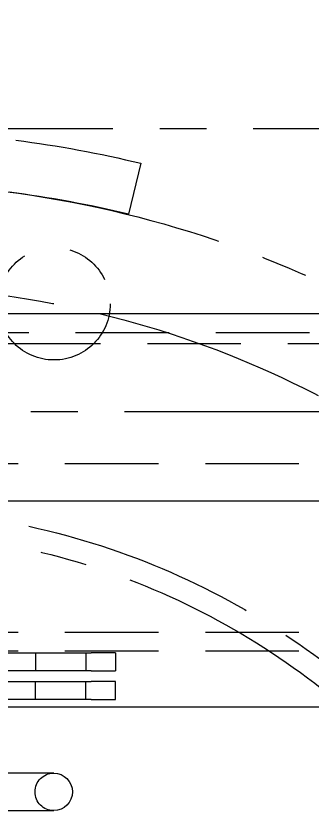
# Model space of a CAD drawing. Header units: millimetres. Extents: x -46397 to 283259, y -8690 to 23983.
# Drawn here: x 190190.9 to 190269.7, y 1329.4 to 1542.8 of the extents above; entities that cross this region are included whole.
import ezdxf

# ---------------------------------------------------------------- set-up
doc = ezdxf.new("R2010")
doc.units = ezdxf.units.MM
doc.linetypes.add('CENTER', pattern=[2, 1.25, -0.25, 0.25, -0.25])
doc.linetypes.add('HIDDENX2', pattern=[0.75, 0.5, -0.25])
doc.layers.get('Defpoints').update_dxf_attribs({"lineweight": 0})
doc.layers.add('CHUAN DUONG TAM', color=1, linetype='CENTER', lineweight=0)
doc.layers.add('mDƯỜNG TÂM', color=8, linetype='CENTER', lineweight=0)
doc.layers.add('DIM', color=8, linetype='Continuous')
doc.styles.add('GHI CHÚ 1', font='isocp_IV25.ttf', dxfattribs={"width": 0.8})
doc.dimstyles.new('1-30SCALE', dxfattribs={"dimtxt": 75, "dimasz": 75, "dimexe": 37.5, "dimexo": 30, "dimgap": 30, "dimtad": 1, "dimtoh": 1, "dimdec": 0, "dimdsep": 46, "dimtxsty": 'GHI CHÚ 1', "dimcen": 0.09, "dimclrd": 256, "dimclre": 256, "dimclrt": 2, "dimadec": 0, "dimazin": 0, "dimtfac": 1, "dimtdec": 0, "dimtofl": 0, "dimtmove": 0, "dimatfit": 3, "dimfxl": 1, "dimlwd": 0, "dimlwe": 0, "dimarcsym": 0})

# ---------------------------------------------------------------- blocks, each defined once
blk = doc.blocks.new('A$C06888fbc')
at = {"color": 150, "linetype": 'Continuous', "lineweight": 0, "ltscale": 10, "extrusion": (0, 1, 0)}
for p, q in [((183.3632510850148, 1859.616611392055), (-188.0302203083702, 1859.616611392055)), ((322.6665153883223, 1809.616611392055), (-327.3334846116777, 1809.616611392055)), ((206.62073698733, 1754.6166113902), (-211.287706210569, 1754.6166113902)), ((47.6665153883514, 1736.976611394596), (-52.33348461159039, 1736.976611394595)), ((32.6665153883223, 1726.976611394595), (47.6665153883514, 1726.976611394595))]:
    blk.add_line(p, q, dxfattribs=at)
at = {"color": 1, "linetype": 'HIDDENX2', "lineweight": 0, "ltscale": 50, "extrusion": (0, 1, 0)}
for p, q in [((-284.0034846116614, 1854.616611392055), (279.3365153883351, 1854.616611392055)), ((322.6665153883223, 1851.61431579505), (-327.3334846116777, 1851.61431579505)), ((322.6665153883223, 1851.61431579505), (-327.3334846116777, 1851.61431579505)), ((-324.333484612609, 1819.616611392056), (319.6665153892536, 1819.616611392056)), ((-324.333484612609, 1774.616611392055), (319.6665153892536, 1774.616611392055)), ((-324.333484612609, 1769.616611392055), (319.6665153892536, 1769.616611392055))]:
    blk.add_line(p, q, dxfattribs=at)
at = {"color": 1, "linetype": 'HIDDENX2', "lineweight": 0, "ltscale": 50, "extrusion": (0, 0, -1)}
blk.add_arc((-47.6665153883514, 1731.976611394595), 5, 270, 90, dxfattribs=at)
at = {"color": 150, "linetype": 'Continuous', "lineweight": 0, "ltscale": 10, "extrusion": (0, 0, -1)}
for radius, start, end in [(5.000000000000682, 90, 180), (5.000000000000909, 180, 270)]:
    blk.add_arc((-47.6665153883514, 1731.976611394595), radius, start, end, dxfattribs=at)
blk = doc.blocks.new('jh')
at = {"layer": 'mDƯỜNG TÂM', "color": 8, "ltscale": 50, "extrusion": (0, 1, 0)}
for p, q in [((73.29411765298573, 1445.192706543954), (70.00000000698492, 1431.585767544575)), ((24.16412179684266, 1314.493218031937), (59.97324375857715, 1314.493218031937)), ((45.13270735027618, 1314.493218031937), (45.13270735027618, 1309.69735348344)), ((58.56112808609032, 1314.493218031937), (58.56112808609032, 1309.697353483447)), ((66.47430459104362, 1314.493218031937), (59.97324375857715, 1314.493218031937)), ((66.47430459104362, 1314.493218031937), (66.47430459104362, 1309.69735348344)), ((59.97324375857715, 1309.69735348344), (24.16412179684266, 1309.69735348344)), ((59.97324375857715, 1309.69735348344), (66.47430459104362, 1309.69735348344)), ((24.16412179687177, 1306.819834754344), (59.97324375875178, 1306.819834754344)), ((45.13270735027618, 1302.023970205853), (45.13270735027618, 1306.819834754351)), ((58.56112808609032, 1302.023970205853), (58.56112808609032, 1306.819834754351)), ((66.47430459104362, 1306.819834754344), (59.97324375875178, 1306.819834754344)), ((66.47430459104362, 1302.023970205853), (66.47430459104362, 1306.819834754351)), ((59.97324375875178, 1302.023970205853), (24.16412179687177, 1302.023970205853)), ((59.97324375875178, 1302.023970205853), (66.47430459104362, 1302.023970205853))]:
    blk.add_line(p, q, dxfattribs=at)
at = {"layer": 'mDƯỜNG TÂM', "color": 8, "ltscale": 50}
for centre, radius in [((1.455191522836685e-10, 1150.002295596243), 290), ((50.08736129196586, 1407.679431225293), 14.99999999999998), ((1.455191522836685e-10, 1150.002295596243), 262.5), ((1.455191522836685e-10, 1150.002295596243), 202.911839007691), ((1.455191522836685e-10, 1150.002295596243), 196.911839007691)]:
    blk.add_circle(centre, radius, dxfattribs=at)
at = {"layer": 'mDƯỜNG TÂM', "color": 8, "ltscale": 50, "extrusion": (1.224646799147353e-16, 0, -1)}
blk.add_arc((-2.153683453798294e-09, 1142.438313692519), 311.5000001172759, 97.36242666936168, 103.6089606275533, dxfattribs=at)
at = {"layer": 'mDƯỜNG TÂM', "color": 8, "ltscale": 50}
blk.add_arc((2.153683453798294e-09, 1142.43831369249), 297.5000001173405, 76.39103937244667, 82.63757333063832, dxfattribs=at)
blk = doc.blocks.new('*D1026')
at = {"layer": 'Defpoints', "color": 0, "transparency": 16777216}
for p in [(190549.0843089338, 2157.481436495524), (189752.783442604, 1473.230052582384, -1.499105149169903), (190549.0843089338, 1473.230052582384, -1.499105149169903)]:
    blk.add_point(p, dxfattribs=at)
at = {"layer": 'DIM', "linetype": 'Continuous', "lineweight": 0, "transparency": 16777216}
for p, q in [((189752.783442604, 1488.230052582384), (189752.783442604, 2172.481436495524)), ((190549.0843089338, 1488.230052582384), (190549.0843089338, 2172.481436495524)), ((189787.783442604, 2157.481436495524), (190514.0843089338, 2157.481436495524))]:
    blk.add_line(p, q, dxfattribs=at)
at = {"layer": 'DIM', "transparency": 16777216}
for points in [[(189787.783442604, 2163.314769828857), (189787.783442604, 2151.64810316219), (189752.783442604, 2157.481436495524)], [(190514.0843089338, 2163.314769828857), (190514.0843089338, 2151.64810316219), (190549.0843089338, 2157.481436495524)]]:
    blk.add_solid(points, dxfattribs=at)
at = {"layer": 'DIM', "color": 2, "transparency": 16777216, "insert": (190150.9338757689, 2193.413389158246), "char_height": 40, "attachment_point": 5, "style": 'GHI CHÚ 1'}
blk.add_mtext('796', dxfattribs=at)

msp = doc.modelspace()

# ---------------------------------------------------------------- linework, layer by layer
at = {"layer": 'CHUAN DUONG TAM', "color": 6, "ltscale": 50}
msp.add_lwpolyline([(190054.2361903191, 1512.725002677733), (190382.3405724132, 1512.725002677733), (190382.3405724132, 1437.059137400181), (190054.2361903191, 1437.059137400181)], close=True, dxfattribs=at)

# ---------------------------------------------------------------- block references
for name, p in [('jh', (190150.9338757689, 58.23005258238391, -1.499105149169903)), ('A$C06888fbc', (190153.2673603806, -396.3842632125929, -1.499105149169903))]:
    msp.add_blockref(name, p)

# ---------------------------------------------------------------- dimensions: what is measured, and where the dimension line sits
at = {"layer": 'DIM'}
dim = msp.add_linear_dim(base=(190549.0843089338, 2157.481436495524), p1=(189752.783442604, 1473.230052582384, -1.499105149169903), p2=(190549.0843089338, 1473.230052582384, -1.499105149169903), dimstyle='1-30SCALE', override={"dimtxt": 40, "dimasz": 35, "dimexe": 15, "dimexo": 15, "dimgap": 15, "dimtmove": 1}, dxfattribs=at)
dim.commit()
dim.dimension.update_dxf_attribs({"geometry": '*D1026', "text_midpoint": (190150.9338757689, 2193.413389158246)})

doc.saveas('drawing.dxf')
